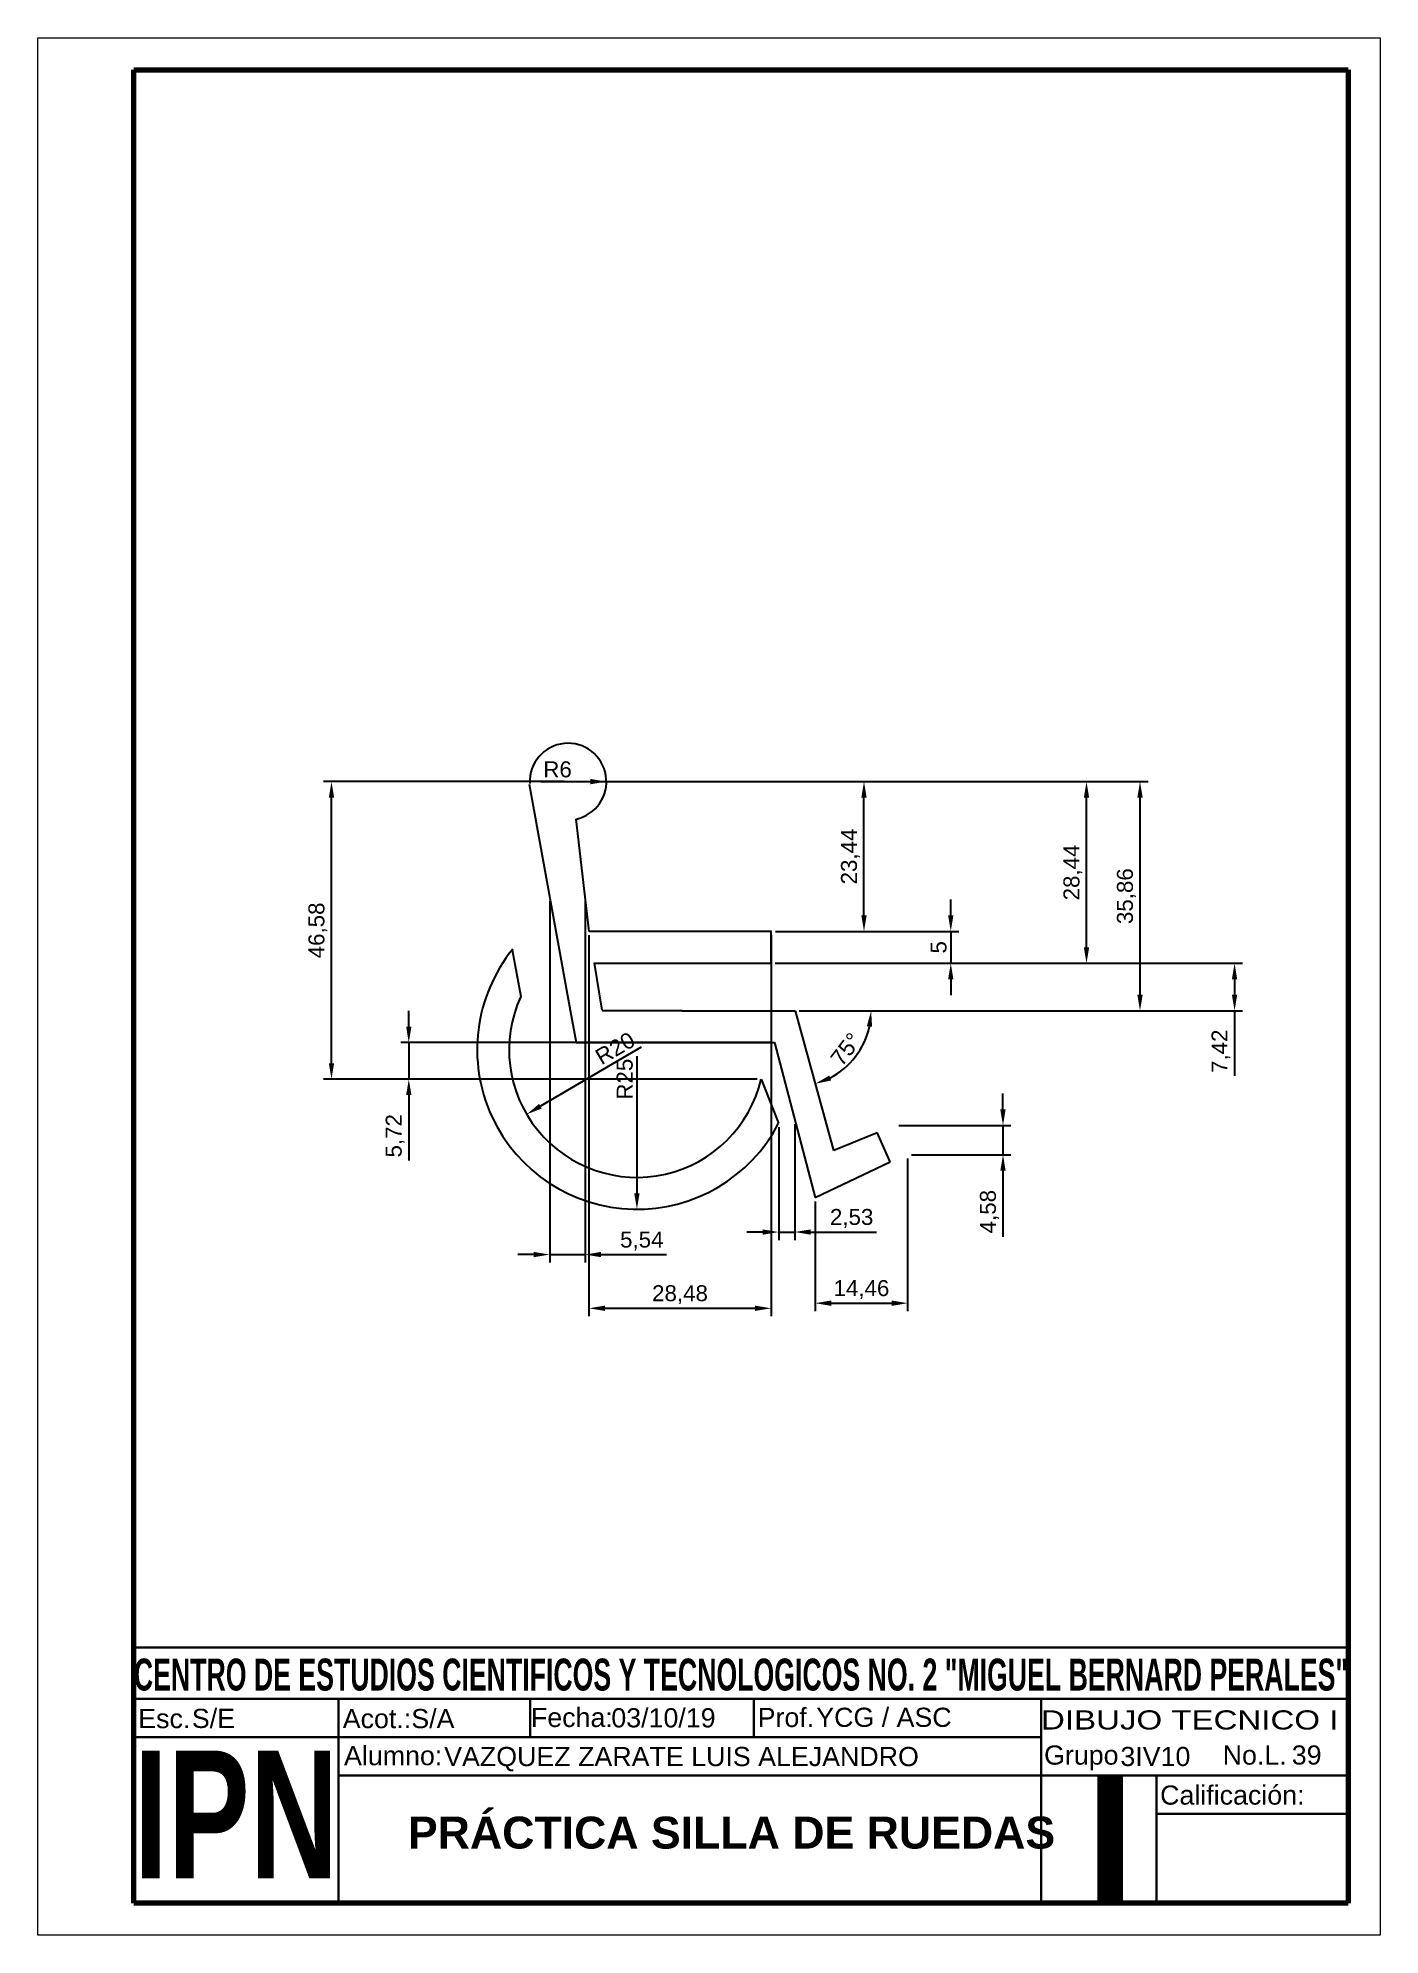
# Model space of a CAD drawing. Header units: millimetres. Extents: x 2170 to 2380, y 2069 to 2366.
import ezdxf
from ezdxf.enums import TextEntityAlignment as Align

# ---------------------------------------------------------------- set-up
doc = ezdxf.new("R2010")
doc.units = ezdxf.units.MM
for name, color, linetype in [('Acotaciones', 4, 'Continuous'), ('linea continua gruesa', 5, 'Continuous'), ('Texto', 1, 'Continuous')]:
    doc.layers.add(name, color=color, linetype=linetype)
for name, color, linetype, lineweight in [('Cuadro de Datos', 5, 'Continuous', 30), ('Línea Continua Fina', 1, 'Continuous', 5), ('Margen', 4, 'Continuous', 70)]:
    doc.layers.add(name, color=color, linetype=linetype, lineweight=lineweight)
doc.styles.add('IPN', font='', dxfattribs={"height": 20})
doc.styles.get("Standard").update_dxf_attribs({"font": 'arial.ttf'})
doc.styles.add('TEXT', font='arial.ttf', dxfattribs={"height": 3})
doc.styles.add('TÍTULO', font='', dxfattribs={"height": 5})
doc.styles.get('IPN').set_extended_font_data('Arial', bold=True)
doc.styles.get('TÍTULO').set_extended_font_data('Arial', bold=True)
doc.dimstyles.new('ISO-25', dxfattribs={"dimtxt": 2.5, "dimasz": 2.5, "dimexe": 1.25, "dimexo": 0.625, "dimtad": 1, "dimtxsty": 'Standard', "dimcen": 2.5, "dimadec": 0, "dimazin": 0, "dimtfac": 1, "dimtmove": 0, "dimatfit": 3, "dimfxl": 1, "dimarcsym": 0})

# ---------------------------------------------------------------- blocks, each defined once
blk = doc.blocks.new('*D1')
at = {"layer": 'Acotaciones', "color": 0, "lineweight": -2, "transparency": 16777216}
for p, q in [((2252.46, 2249.95), (2214.82, 2249.95)), ((2216.07, 2205.87), (2216.07, 2247.45)), ((2282.69, 2203.37), (2214.82, 2203.37))]:
    blk.add_line(p, q, dxfattribs=at)
at = {"layer": 'Acotaciones', "color": 0, "transparency": 16777216}
for points in [[(2215.65, 2247.45), (2216.48, 2247.45), (2216.07, 2249.95)], [(2215.65, 2205.87), (2216.48, 2205.87), (2216.07, 2203.37)]]:
    blk.add_solid(points, dxfattribs=at)
at = {"layer": 'Defpoints', "color": 0, "transparency": 16777216}
for p in [(2216.07, 2249.95), (2253.08, 2249.95), (2283.31, 2203.37)]:
    blk.add_point(p, dxfattribs=at)
at = {"layer": 'Acotaciones', "color": 0, "transparency": 16777216, "insert": (2213.94, 2226.66), "char_height": 2.5, "attachment_point": 5, "rotation": 90}
blk.add_mtext('46,58', dxfattribs=at)
blk = doc.blocks.new('*D3')
at = {"layer": 'Acotaciones', "color": 0, "lineweight": -2, "transparency": 16777216}
for p, q in [((2312.97, 2229.01), (2312.97, 2231.51)), ((2285.54, 2226.51), (2314.22, 2226.51)), ((2312.97, 2226.51), (2312.97, 2221.51)), ((2285.47, 2221.51), (2314.22, 2221.51)), ((2312.97, 2219.01), (2312.97, 2216.51))]:
    blk.add_line(p, q, dxfattribs=at)
at = {"layer": 'Acotaciones', "color": 0, "transparency": 16777216}
for points in [[(2312.55, 2229.01), (2313.38, 2229.01), (2312.97, 2226.51)], [(2312.55, 2219.01), (2313.38, 2219.01), (2312.97, 2221.51)]]:
    blk.add_solid(points, dxfattribs=at)
at = {"layer": 'Defpoints', "color": 0, "transparency": 16777216}
for p in [(2284.91, 2226.51), (2284.85, 2221.51), (2312.97, 2221.51)]:
    blk.add_point(p, dxfattribs=at)
at = {"layer": 'Acotaciones', "color": 0, "transparency": 16777216, "insert": (2311.07, 2224.01), "char_height": 2.5, "attachment_point": 5, "rotation": 90}
blk.add_mtext('5', dxfattribs=at)
blk = doc.blocks.new('*D4')
at = {"layer": 'Acotaciones', "color": 0, "lineweight": -2, "transparency": 16777216}
for p, q in [((2321.14, 2198.63), (2321.14, 2201.13)), ((2304.84, 2196.13), (2322.39, 2196.13)), ((2321.14, 2196.13), (2321.14, 2191.55)), ((2306.84, 2191.55), (2322.39, 2191.55)), ((2321.14, 2189.05), (2321.14, 2178.7))]:
    blk.add_line(p, q, dxfattribs=at)
at = {"layer": 'Acotaciones', "color": 0, "transparency": 16777216}
for points in [[(2320.72, 2198.63), (2321.55, 2198.63), (2321.14, 2196.13)], [(2320.72, 2189.05), (2321.55, 2189.05), (2321.14, 2191.55)]]:
    blk.add_solid(points, dxfattribs=at)
at = {"layer": 'Defpoints', "color": 0, "transparency": 16777216}
for p in [(2304.22, 2196.13), (2306.22, 2191.55), (2321.14, 2191.55)]:
    blk.add_point(p, dxfattribs=at)
at = {"layer": 'Acotaciones', "color": 0, "transparency": 16777216, "insert": (2319.01, 2182.63), "char_height": 2.5, "attachment_point": 5, "rotation": 90}
blk.add_mtext('4,58', dxfattribs=at)
blk = doc.blocks.new('*D5')
at = {"layer": 'Acotaciones', "color": 0, "lineweight": -2, "transparency": 16777216}
for p, q in [((2253.71, 2249.95), (2335.46, 2249.95)), ((2334.21, 2224.01), (2334.21, 2247.45)), ((2285.47, 2221.51), (2335.46, 2221.51))]:
    blk.add_line(p, q, dxfattribs=at)
at = {"layer": 'Acotaciones', "color": 0, "transparency": 16777216}
for points in [[(2333.79, 2247.45), (2334.62, 2247.45), (2334.21, 2249.95)], [(2333.79, 2224.01), (2334.62, 2224.01), (2334.21, 2221.51)]]:
    blk.add_solid(points, dxfattribs=at)
at = {"layer": 'Defpoints', "color": 0, "transparency": 16777216}
for p in [(2253.08, 2249.95), (2334.21, 2249.95), (2284.85, 2221.51)]:
    blk.add_point(p, dxfattribs=at)
at = {"layer": 'Acotaciones', "color": 0, "transparency": 16777216, "insert": (2332.08, 2235.73), "char_height": 2.5, "attachment_point": 5, "rotation": 90}
blk.add_mtext('28,44', dxfattribs=at)
blk = doc.blocks.new('*D6')
at = {"layer": 'Acotaciones', "color": 0, "lineweight": -2, "transparency": 16777216}
blk.add_line((2248.8, 2249.95), (2256.58, 2249.95), dxfattribs=at)
at = {"layer": 'Acotaciones', "color": 0, "transparency": 16777216}
blk.add_solid([(2256.58, 2250.37), (2256.58, 2249.54), (2259.08, 2249.95)], dxfattribs=at)
at = {"layer": 'Defpoints', "color": 0, "transparency": 16777216}
for p in [(2253.08, 2249.95), (2259.08, 2249.95)]:
    blk.add_point(p, dxfattribs=at)
at = {"layer": 'Acotaciones', "color": 0, "transparency": 16777216, "insert": (2251.44, 2251.86), "char_height": 2.5, "attachment_point": 5}
blk.add_mtext('R6', dxfattribs=at)
blk = doc.blocks.new('*D7')
at = {"layer": 'Acotaciones', "color": 0, "lineweight": -2, "transparency": 16777216}
blk.add_line((2264.53, 2208.39), (2248.77, 2199.14), dxfattribs=at)
at = {"layer": 'Acotaciones', "color": 0, "transparency": 16777216}
blk.add_solid([(2248.56, 2199.5), (2248.98, 2198.78), (2246.61, 2197.87)], dxfattribs=at)
at = {"layer": 'Defpoints', "color": 0, "transparency": 16777216}
for p in [(2263.86, 2208), (2246.61, 2197.87)]:
    blk.add_point(p, dxfattribs=at)
at = {"layer": 'Acotaciones', "color": 0, "transparency": 16777216, "insert": (2260.45, 2208.2), "char_height": 2.5, "attachment_point": 5, "rotation": 30.4217}
blk.add_mtext('R20', dxfattribs=at)
blk = doc.blocks.new('*D8')
at = {"layer": 'Acotaciones', "color": 0, "lineweight": -2, "transparency": 16777216}
blk.add_line((2263.86, 2206.99), (2263.86, 2185.5), dxfattribs=at)
at = {"layer": 'Acotaciones', "color": 0, "transparency": 16777216}
blk.add_solid([(2263.44, 2185.5), (2264.27, 2185.5), (2263.86, 2183)], dxfattribs=at)
at = {"layer": 'Defpoints', "color": 0, "transparency": 16777216}
for p in [(2263.86, 2208), (2263.86, 2183)]:
    blk.add_point(p, dxfattribs=at)
at = {"layer": 'Acotaciones', "color": 0, "transparency": 16777216, "insert": (2261.96, 2203.37), "char_height": 2.5, "attachment_point": 5, "rotation": 90}
blk.add_mtext('R25', dxfattribs=at)
blk = doc.blocks.new('*D9')
at = {"layer": 'Acotaciones', "color": 0, "lineweight": -2, "transparency": 16777216}
for p, q in [((2286.04, 2195.84), (2286.04, 2178.19)), ((2288.56, 2196.33), (2288.56, 2178.19)), ((2283.54, 2179.44), (2281.04, 2179.44)), ((2286.04, 2179.44), (2288.56, 2179.44)), ((2291.06, 2179.44), (2301.35, 2179.44))]:
    blk.add_line(p, q, dxfattribs=at)
at = {"layer": 'Acotaciones', "color": 0, "transparency": 16777216}
for points in [[(2283.54, 2179.85), (2283.54, 2179.02), (2286.04, 2179.44)], [(2291.06, 2179.85), (2291.06, 2179.02), (2288.56, 2179.44)]]:
    blk.add_solid(points, dxfattribs=at)
at = {"layer": 'Defpoints', "color": 0, "transparency": 16777216}
for p in [(2286.04, 2196.46), (2288.56, 2196.96), (2288.56, 2179.44)]:
    blk.add_point(p, dxfattribs=at)
at = {"layer": 'Acotaciones', "color": 0, "transparency": 16777216, "insert": (2297.46, 2181.57), "char_height": 2.5, "attachment_point": 5}
blk.add_mtext('2,53', dxfattribs=at)
blk = doc.blocks.new('*D10')
at = {"layer": 'Acotaciones', "color": 0, "lineweight": -2, "transparency": 16777216}
for p, q in [((2253.32, 2249.95), (2300.64, 2249.95)), ((2299.39, 2229.01), (2299.39, 2247.45)), ((2285.54, 2226.51), (2300.64, 2226.51))]:
    blk.add_line(p, q, dxfattribs=at)
at = {"layer": 'Acotaciones', "color": 0, "transparency": 16777216}
for points in [[(2298.98, 2247.45), (2299.81, 2247.45), (2299.39, 2249.95)], [(2298.98, 2229.01), (2299.81, 2229.01), (2299.39, 2226.51)]]:
    blk.add_solid(points, dxfattribs=at)
at = {"layer": 'Defpoints', "color": 0, "transparency": 16777216}
for p in [(2252.69, 2249.95), (2299.39, 2249.95), (2284.91, 2226.51)]:
    blk.add_point(p, dxfattribs=at)
at = {"layer": 'Acotaciones', "color": 0, "transparency": 16777216, "insert": (2297.27, 2238.23), "char_height": 2.5, "attachment_point": 5, "rotation": 90}
blk.add_mtext('23,44', dxfattribs=at)
blk = doc.blocks.new('*D11')
at = {"layer": 'Acotaciones', "color": 0, "lineweight": -2, "transparency": 16777216}
for p, q in [((2253.32, 2249.95), (2343.83, 2249.95)), ((2342.58, 2216.59), (2342.58, 2247.45)), ((2289.27, 2214.09), (2343.83, 2214.09))]:
    blk.add_line(p, q, dxfattribs=at)
at = {"layer": 'Acotaciones', "color": 0, "transparency": 16777216}
for points in [[(2342.16, 2247.45), (2343, 2247.45), (2342.58, 2249.95)], [(2342.16, 2216.59), (2343, 2216.59), (2342.58, 2214.09)]]:
    blk.add_solid(points, dxfattribs=at)
at = {"layer": 'Defpoints', "color": 0, "transparency": 16777216}
for p in [(2252.69, 2249.95), (2342.58, 2249.95), (2288.64, 2214.09)]:
    blk.add_point(p, dxfattribs=at)
at = {"layer": 'Acotaciones', "color": 0, "transparency": 16777216, "insert": (2340.45, 2232.02), "char_height": 2.5, "attachment_point": 5, "rotation": 90}
blk.add_mtext('35,86', dxfattribs=at)
blk = doc.blocks.new('*D12')
at = {"layer": 'Acotaciones', "color": 0, "lineweight": -2, "transparency": 16777216}
blk.add_line((2289.27, 2214.09), (2301.76, 2214.09), dxfattribs=at)
blk.add_arc((2288.64, 2214.09), 11.86, 297.4124, 347.9042, dxfattribs=at)
at = {"layer": 'Acotaciones', "color": 0, "transparency": 16777216}
for points in [[(2299.83, 2211.65), (2300.66, 2211.56), (2300.51, 2214.09)], [(2294.26, 2203.17), (2293.95, 2203.95), (2291.78, 2202.65)]]:
    blk.add_solid(points, dxfattribs=at)
at = {"layer": 'Defpoints', "color": 0, "transparency": 16777216}
for p in [(2270.94, 2214.09), (2288.64, 2214.09), (2288.64, 2214.09), (2296.3, 2205.03), (2294.64, 2192.2)]:
    blk.add_point(p, dxfattribs=at)
at = {"layer": 'Acotaciones', "color": 0, "transparency": 16777216, "insert": (2296.57, 2208.05), "char_height": 2.5, "attachment_point": 5, "rotation": 52.6583}
blk.add_mtext('75°', dxfattribs=at)
blk = doc.blocks.new('*D14')
at = {"layer": 'Acotaciones', "color": 0, "lineweight": -2, "transparency": 16777216}
for p, q in [((2285.47, 2221.51), (2358.62, 2221.51)), ((2357.37, 2219.01), (2357.37, 2216.59)), ((2289.27, 2214.09), (2358.62, 2214.09)), ((2357.37, 2214.09), (2357.37, 2203.89))]:
    blk.add_line(p, q, dxfattribs=at)
at = {"layer": 'Acotaciones', "color": 0, "transparency": 16777216}
for points in [[(2356.96, 2219.01), (2357.79, 2219.01), (2357.37, 2221.51)], [(2356.96, 2216.59), (2357.79, 2216.59), (2357.37, 2214.09)]]:
    blk.add_solid(points, dxfattribs=at)
at = {"layer": 'Defpoints', "color": 0, "transparency": 16777216}
for p in [(2284.85, 2221.51), (2288.64, 2214.09), (2357.37, 2214.09)]:
    blk.add_point(p, dxfattribs=at)
at = {"layer": 'Acotaciones', "color": 0, "transparency": 16777216, "insert": (2355.25, 2207.74), "char_height": 2.5, "attachment_point": 5, "rotation": 90}
blk.add_mtext('7,42', dxfattribs=at)
blk = doc.blocks.new('*D15')
at = {"layer": 'Acotaciones', "color": 0, "lineweight": -2, "transparency": 16777216}
for p, q in [((2228.16, 2211.59), (2228.16, 2214.09)), ((2284.75, 2209.09), (2226.91, 2209.09)), ((2228.16, 2209.09), (2228.16, 2203.37)), ((2282.69, 2203.37), (2226.91, 2203.37)), ((2228.16, 2200.87), (2228.16, 2190.65))]:
    blk.add_line(p, q, dxfattribs=at)
at = {"layer": 'Acotaciones', "color": 0, "transparency": 16777216}
for points in [[(2227.75, 2211.59), (2228.58, 2211.59), (2228.16, 2209.09)], [(2227.75, 2200.87), (2228.58, 2200.87), (2228.16, 2203.37)]]:
    blk.add_solid(points, dxfattribs=at)
at = {"layer": 'Defpoints', "color": 0, "transparency": 16777216}
for p in [(2285.37, 2209.09), (2228.16, 2203.37), (2283.31, 2203.37)]:
    blk.add_point(p, dxfattribs=at)
at = {"layer": 'Acotaciones', "color": 0, "transparency": 16777216, "insert": (2226.03, 2194.51), "char_height": 2.5, "attachment_point": 5, "rotation": 90}
blk.add_mtext('5,72', dxfattribs=at)
blk = doc.blocks.new('*D16')
at = {"layer": 'Acotaciones', "color": 0, "lineweight": -2, "transparency": 16777216}
for p, q in [((2306.22, 2190.93), (2306.22, 2167.05)), ((2291.76, 2184.2), (2291.76, 2167.05)), ((2294.26, 2168.3), (2303.72, 2168.3))]:
    blk.add_line(p, q, dxfattribs=at)
at = {"layer": 'Acotaciones', "color": 0, "transparency": 16777216}
for points in [[(2294.26, 2168.72), (2294.26, 2167.88), (2291.76, 2168.3)], [(2303.72, 2168.72), (2303.72, 2167.88), (2306.22, 2168.3)]]:
    blk.add_solid(points, dxfattribs=at)
at = {"layer": 'Defpoints', "color": 0, "transparency": 16777216}
for p in [(2306.22, 2191.55), (2291.76, 2184.82), (2306.22, 2168.3)]:
    blk.add_point(p, dxfattribs=at)
at = {"layer": 'Acotaciones', "color": 0, "transparency": 16777216, "insert": (2298.99, 2170.43), "char_height": 2.5, "attachment_point": 5}
blk.add_mtext('14,46', dxfattribs=at)
blk = doc.blocks.new('*D18')
at = {"layer": 'Acotaciones', "color": 0, "lineweight": -2, "transparency": 16777216}
for p, q in [((2250.21, 2231.24), (2250.21, 2174.66)), ((2255.75, 2231.24), (2255.75, 2174.66)), ((2247.71, 2175.91), (2245.21, 2175.91)), ((2250.21, 2175.91), (2255.75, 2175.91)), ((2258.25, 2175.91), (2268.48, 2175.91))]:
    blk.add_line(p, q, dxfattribs=at)
at = {"layer": 'Acotaciones', "color": 0, "transparency": 16777216}
for points in [[(2247.71, 2176.33), (2247.71, 2175.5), (2250.21, 2175.91)], [(2258.25, 2176.33), (2258.25, 2175.5), (2255.75, 2175.91)]]:
    blk.add_solid(points, dxfattribs=at)
at = {"layer": 'Defpoints', "color": 0, "transparency": 16777216}
for p in [(2250.21, 2231.87), (2255.75, 2231.87), (2255.75, 2175.91)]:
    blk.add_point(p, dxfattribs=at)
at = {"layer": 'Acotaciones', "color": 0, "transparency": 16777216, "insert": (2264.62, 2178.03), "char_height": 2.5, "attachment_point": 5}
blk.add_mtext('5,54', dxfattribs=at)
blk = doc.blocks.new('*D20')
at = {"layer": 'Acotaciones', "color": 0, "lineweight": -2, "transparency": 16777216}
for p, q in [((2256.36, 2225.89), (2256.36, 2166.25)), ((2284.85, 2225.89), (2284.85, 2166.25)), ((2258.86, 2167.5), (2282.35, 2167.5))]:
    blk.add_line(p, q, dxfattribs=at)
at = {"layer": 'Acotaciones', "color": 0, "transparency": 16777216}
for points in [[(2258.86, 2167.92), (2258.86, 2167.09), (2256.36, 2167.5)], [(2282.35, 2167.92), (2282.35, 2167.09), (2284.85, 2167.5)]]:
    blk.add_solid(points, dxfattribs=at)
at = {"layer": 'Defpoints', "color": 0, "transparency": 16777216}
for p in [(2256.36, 2226.51), (2284.85, 2226.51), (2284.85, 2167.5)]:
    blk.add_point(p, dxfattribs=at)
at = {"layer": 'Acotaciones', "color": 0, "transparency": 16777216, "insert": (2270.6, 2169.63), "char_height": 2.5, "attachment_point": 5}
blk.add_mtext('28,48', dxfattribs=at)
blk = doc.blocks.new('Cuadro de Datos Hoja A4')
at = {"layer": 'Cuadro de Datos'}
for p, q in [((15, 45), (205, 45)), ((15, 5), (15, 45)), ((205, 45), (205, 5)), ((15, 37), (205, 37)), ((47, 5), (47, 37)), ((77, 31), (77, 37)), ((112, 31), (112, 37)), ((157, 5), (157, 37)), ((15, 31), (157, 31)), ((47, 25), (205, 25)), ((175, 5), (175, 25)), ((175, 19), (205, 19)), ((205, 5), (15, 5))]:
    blk.add_line(p, q, dxfattribs=at)
at = {"layer": 'Línea Continua Fina'}
for p, q in [((0, 297), (210, 297)), ((0, 0), (0, 297)), ((210, 297), (210, 0)), ((210, 0), (0, 0))]:
    blk.add_line(p, q, dxfattribs=at)
at = {"layer": 'Margen'}
for p, q in [((15, 292), (205, 292)), ((15, 5), (15, 292)), ((205, 292), (205, 5)), ((205, 5), (15, 5))]:
    blk.add_line(p, q, dxfattribs=at)
at = {"layer": 'Línea Continua Fina', "color": 0}
for s, height, style, width, p, p2 in [('CENTRO DE ESTUDIOS CIENTIFICOS Y TECNOLOGICOS NO. 2 "MIGUEL BERNARD PERALES"', 5, 'TÍTULO', 0.597732, (15, 38.28), (205, 38.28)), ('DIBUJO TECNICO I', 3, 'TEXT', 1.23367, (156.95, 32.18), (203.48, 32.18)), ('IPN', 20, 'IPN', 0.687053, (15, 8.88), (47, 8.88))]:
    blk.add_text(s, height=height, dxfattribs=dict(at, style=style, width=width)).set_placement(p, p2, align=Align.FIT)
at = {"layer": 'Línea Continua Fina', "color": 0, "style": 'TEXT'}
for s, p in [('Fecha:', (77.14, 32.57)), ('Prof. ', (112.61, 32.57)), ('Esc.', (15.69, 32.39)), ('Acot.:', (47.69, 32.39)), ('Grupo              No.L.      ', (157.43, 26.68)), ('Calificación:', (175.59, 20.42))]:
    blk.add_text(s, height=3, dxfattribs=at).set_placement(p)
at = {"layer": 'Línea Continua Fina', "color": 0, "insert": (163.88, 24.97), "char_height": 20, "attachment_point": 1, "style": 'IPN'}
blk.add_mtext_dynamic_manual_height_columns('I', width=18, gutter_width=15, heights=[0], dxfattribs=at)
at = {"layer": 'Texto', "color": 0, "style": 'TEXT'}
blk.add_text('Alumno:', height=3, dxfattribs=at).set_placement((47.89, 26.59))
at = {"layer": 'Texto'}
for tag, p, height, style in [('ESC', (24.08, 32.42), 3, 'TEXT'), ('ACOT', (58.42, 32.39), 3, 'TEXT'), ('FECHA', (89.72, 32.51), 3, 'TEXT'), ('PROF', (121.78, 32.59), 3, 'TEXT'), ('NO', (196.19, 26.69), 3, 'TEXT'), ('ALUMNO', (63.56, 26.45), 3, 'TEXT'), ('GRUPO', (169.37, 26.46), 3, 'TEXT'), ('CUADRODEREFERENCIAS', (57.89, 13.54), 5, 'TÍTULO')]:
    blk.add_attdef(tag, p, '', height=height, dxfattribs=dict(at, style=style))

msp = doc.modelspace()

# ---------------------------------------------------------------- linework, layer by layer
at = {"layer": 'linea continua gruesa'}
for p, q in [((2246.987, 2249.575), (2253.432, 2214.156)), ((2256.362, 2226.512), (2254.353, 2244.09)), ((2284.914, 2226.512), (2256.362, 2226.512)), ((2284.847, 2221.512), (2284.847, 2226.512)), ((2244.338, 2223.637), (2245.67, 2216.318)), ((2257.118, 2221.512), (2284.847, 2221.512)), ((2258.432, 2214.156), (2257.199, 2221.512)), ((2253.432, 2214.156), (2254.353, 2209.092)), ((2270.943, 2214.092), (2258.443, 2214.092)), ((2270.943, 2214.092), (2288.642, 2214.092)), ((2288.642, 2214.092), (2294.636, 2192.204)), ((2254.353, 2209.092), (2285.371, 2209.092)), ((2270.943, 2209.092), (2270.943, 2209.092)), ((2285.371, 2209.092), (2291.756, 2184.823)), ((2283.314, 2203.37), (2286.036, 2196.461)), ((2294.662, 2192.239), (2301.474, 2195.032)), ((2303.475, 2190.449), (2301.474, 2195.032)), ((2291.756, 2184.823), (2303.475, 2190.449))]:
    msp.add_line(p, q, dxfattribs=at)
for centre, radius, start, end in [((2253.082, 2249.954), 6, 282.23552, 182.60259), ((2263.857, 2207.998), 25, 140.96219, 332.51864), ((2263.857, 2207.998), 20, 155.41609, 346.6212)]:
    msp.add_arc(centre, radius, start, end, dxfattribs=at)

# ---------------------------------------------------------------- block references
msp.add_blockref('Cuadro de Datos Hoja A4', (2170.138, 2069.379), dxfattribs=at).add_auto_attribs({'CUADRODEREFERENCIAS': 'PRÁCTICA SILLA DE RUEDAS', 'NO': '39', 'GRUPO': '3IV10', 'PROF': 'YCG / ASC', 'ACOT': 'S/A', 'ESC': 'S/E', 'ALUMNO': 'VAZQUEZ ZARATE LUIS ALEJANDRO', 'FECHA': '03/10/19'})

# ---------------------------------------------------------------- dimensions: what is measured, and where the dimension line sits
at = {"layer": 'Acotaciones'}
for center, mpoint, picture, middle in [((2253.082, 2249.954), (2259.082, 2249.954), '*D6', (2251.442, 2249.954)), ((2263.857, 2207.998), (2246.611, 2197.871), '*D7', (2261.415, 2206.564)), ((2263.857, 2207.998), (2263.857, 2182.998), '*D8', (2263.857, 2203.37))]:
    dim = msp.add_radius_dim(center=center, mpoint=mpoint, dimstyle='ISO-25', dxfattribs=at)
    dim.commit()
    dim.dimension.update_dxf_attribs({"geometry": picture, "text_midpoint": middle, "dimtype": 164})
for base, p1, p2, picture, middle in [((2216.065, 2249.954), (2283.314, 2203.37), (2253.082, 2249.954), '*D1', (2213.938, 2226.662)), ((2299.393, 2249.954), (2284.914, 2226.512), (2252.692, 2249.954), '*D10', (2297.266, 2238.233)), ((2342.58, 2249.954), (2288.642, 2214.092), (2252.692, 2249.954), '*D11', (2340.453, 2232.023)), ((2334.208, 2249.954), (2284.847, 2221.512), (2253.082, 2249.954), '*D5', (2332.08, 2235.733)), ((2312.966, 2221.512), (2284.914, 2226.512), (2284.847, 2221.512), '*D3', (2311.069, 2224.012)), ((2357.374, 2214.092), (2284.847, 2221.512), (2288.642, 2214.092), '*D14', (2355.247, 2207.743)), ((2228.162, 2203.37), (2285.371, 2209.092), (2283.314, 2203.37), '*D15', (2226.035, 2194.511)), ((2321.135, 2191.55), (2304.217, 2196.132), (2306.218, 2191.55), '*D4', (2319.008, 2182.625))]:
    dim = msp.add_linear_dim(base=base, p1=p1, p2=p2, angle=90, dimstyle='ISO-25', dxfattribs=at)
    dim.commit()
    dim.dimension.update_dxf_attribs({"geometry": picture, "text_midpoint": middle})
for base, p1, p2, picture, middle in [((2255.75, 2175.912), (2250.21, 2231.865), (2255.75, 2231.865), '*D18', (2264.617, 2178.034)), ((2284.8465, 2167.5035), (2256.3616, 2226.5116), (2284.8465, 2226.5116), '*D20', (2270.6041, 2169.6309)), ((2288.563, 2179.438), (2286.036, 2196.461), (2288.563, 2196.957), '*D9', (2297.457, 2181.566)), ((2306.218, 2168.301), (2291.756, 2184.823), (2306.218, 2191.55), '*D16', (2298.987, 2170.428))]:
    dim = msp.add_linear_dim(base=base, p1=p1, p2=p2, dimstyle='ISO-25', dxfattribs=at)
    dim.commit()
    dim.dimension.update_dxf_attribs({"geometry": picture, "text_midpoint": middle})
dim = msp.add_angular_dim_2l(base=(2296.301, 2205.032), line1=((2270.943, 2214.092), (2288.642, 2214.092)), line2=((2288.642, 2214.092), (2294.636, 2192.204)), dimstyle='ISO-25', dxfattribs=at)
dim.commit()
dim.dimension.update_dxf_attribs({"geometry": '*D12', "text_midpoint": (2296.566, 2208.046)})

doc.saveas('drawing.dxf')
